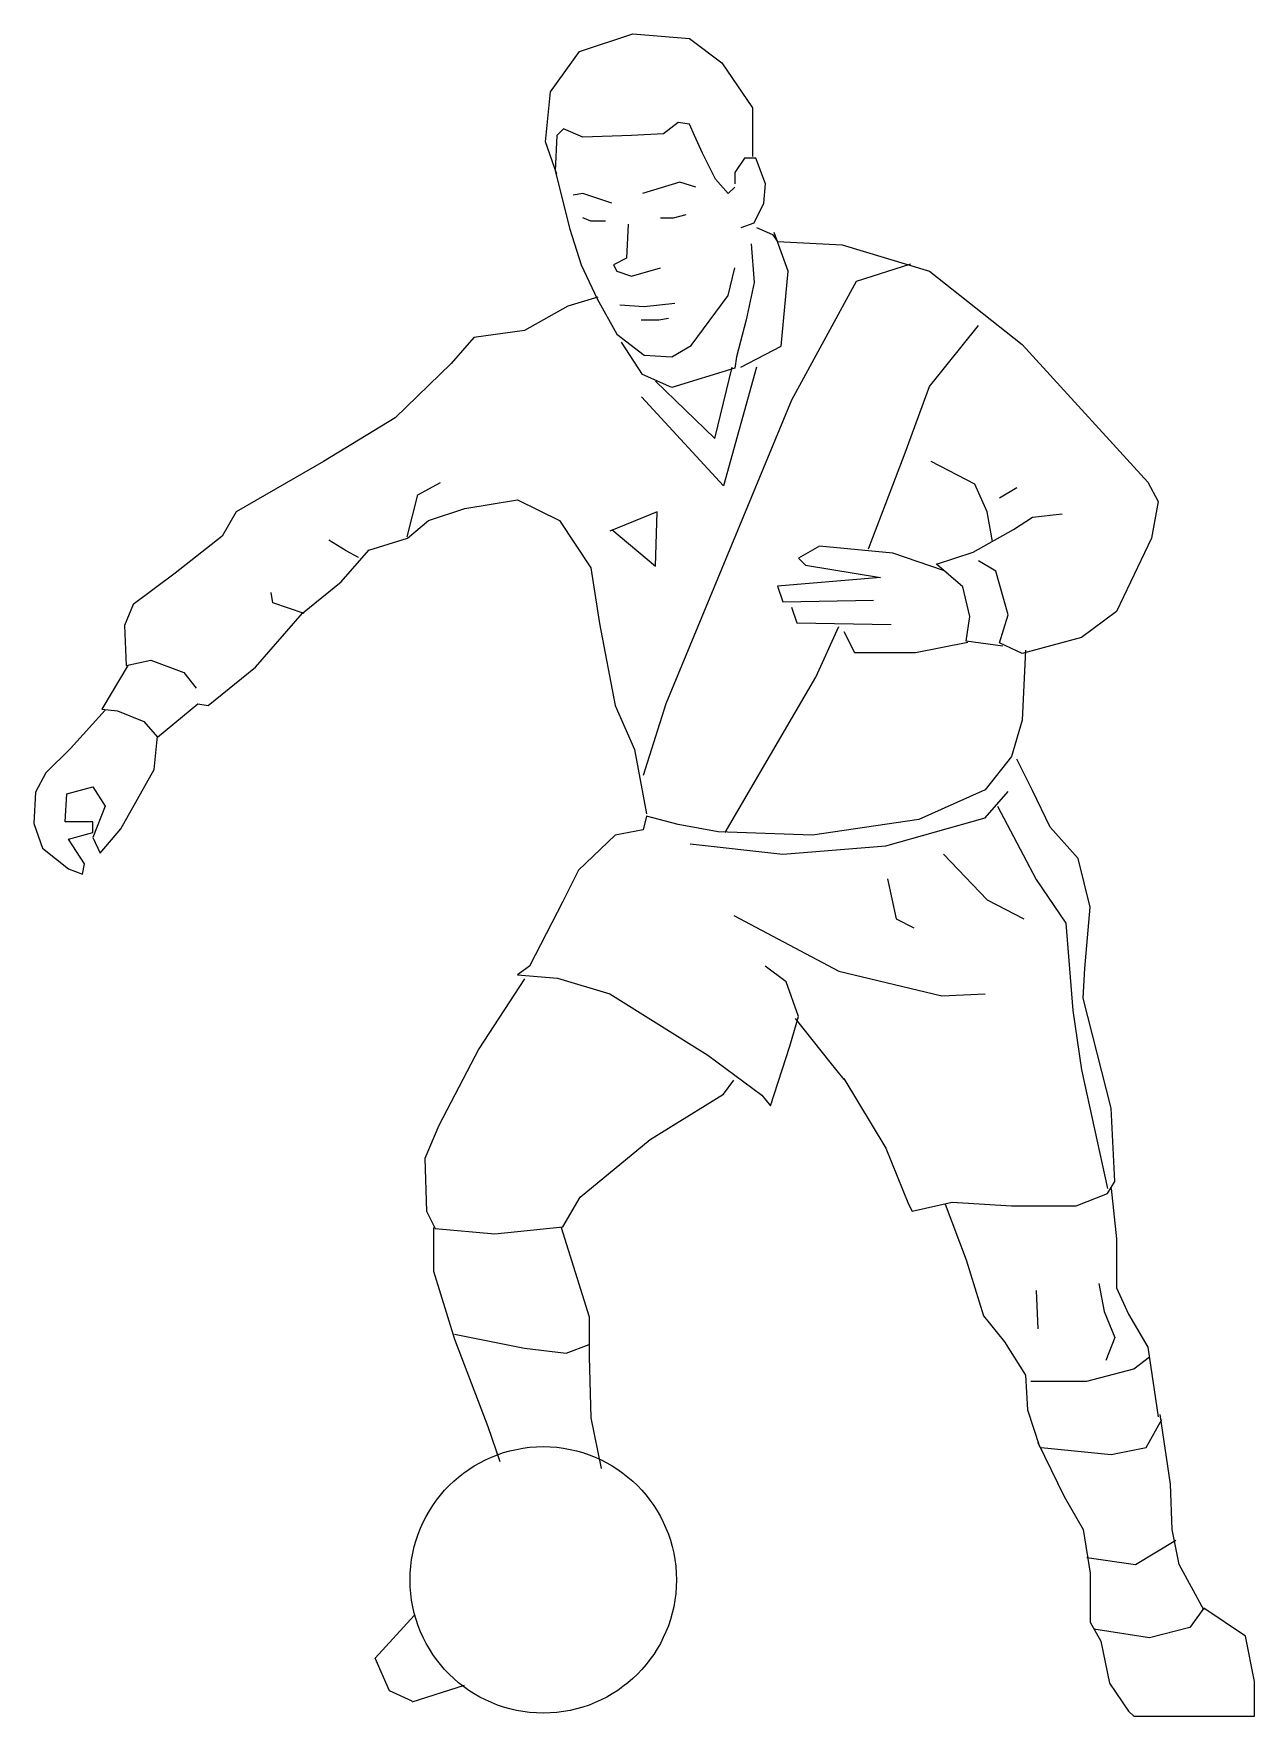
# Model space of a CAD drawing. Header units: millimetres. Extents: x 0.35 to 1.5, y 0 to 1.58.
import ezdxf

# ---------------------------------------------------------------- set-up
doc = ezdxf.new("R2010")
doc.units = ezdxf.units.MM

msp = doc.modelspace()

# ---------------------------------------------------------------- linework, layer by layer
for p, q in [((0.8641, 1.5619), (0.9142, 1.5785)), ((0.9142, 1.5785), (0.9672, 1.574)), ((0.8369, 1.524), (0.8641, 1.5619)), ((0.9672, 1.574), (0.9976, 1.5513)), ((0.9976, 1.5513), (1.0264, 1.5089)), ((0.8323, 1.477), (0.8369, 1.524)), ((1.0264, 1.5089), (1.0264, 1.477)), ((0.8429, 1.4831), (0.8414, 1.4498)), ((0.849, 1.4892), (0.8429, 1.4831)), ((0.8672, 1.4816), (0.849, 1.4892)), ((0.9127, 1.4831), (0.8672, 1.4816)), ((0.943, 1.4846), (0.9127, 1.4831)), ((0.9566, 1.4952), (0.943, 1.4846)), ((0.9672, 1.4937), (0.9566, 1.4952)), ((0.9718, 1.4831), (0.9672, 1.4937)), ((0.9794, 1.4664), (0.9718, 1.4831)), ((0.8429, 1.4467), (0.8323, 1.477)), ((1.0264, 1.477), (1.0264, 1.4634)), ((0.9915, 1.4422), (0.9794, 1.4664)), ((1.0188, 1.4619), (1.0097, 1.4483)), ((1.0294, 1.4619), (1.0188, 1.4619)), ((1.0385, 1.4377), (1.0294, 1.4619)), ((0.8414, 1.4498), (0.855, 1.3952)), ((0.9581, 1.4392), (0.9233, 1.4286)), ((0.9733, 1.4346), (0.9581, 1.4392)), ((1.0036, 1.4286), (0.9915, 1.4422)), ((1.0097, 1.4483), (1.0097, 1.4377)), ((1.037, 1.4195), (1.0385, 1.4377)), ((0.8672, 1.4286), (0.8581, 1.427)), ((0.8945, 1.4195), (0.8672, 1.4286)), ((1.0097, 1.4346), (1.0036, 1.4286)), ((0.8748, 1.4028), (0.8672, 1.4058)), ((0.94, 1.4058), (0.9521, 1.4058)), ((0.9521, 1.4058), (0.9642, 1.4089)), ((1.0279, 1.4013), (1.037, 1.4195)), ((0.855, 1.3952), (0.8657, 1.3619)), ((0.8884, 1.4028), (0.8748, 1.4028)), ((0.9096, 1.3998), (0.9081, 1.368)), ((1.0158, 1.3967), (1.0279, 1.4013)), ((1.0302, 1.3969), (1.0449, 1.3903)), ((1.0449, 1.3903), (1.0498, 1.3838)), ((1.0597, 1.356), (1.0466, 1.392)), ((1.0249, 1.3816), (1.0279, 1.3452)), ((1.0498, 1.3838), (1.1104, 1.3805)), ((1.1104, 1.3805), (1.1923, 1.356)), ((0.8657, 1.3619), (0.8808, 1.3301)), ((0.9081, 1.368), (0.896, 1.3619)), ((0.896, 1.3619), (0.899, 1.3558)), ((0.9127, 1.3513), (0.94, 1.3589)), ((1.0036, 1.3331), (1.0097, 1.3589)), ((1.1743, 1.3625), (1.1235, 1.3461)), ((0.899, 1.3558), (0.9127, 1.3513)), ((1.0279, 1.3452), (1.0203, 1.3104)), ((1.0531, 1.2856), (1.0597, 1.356)), ((1.1235, 1.3461), (1.0629, 1.2349)), ((1.1923, 1.356), (1.2791, 1.2872)), ((0.8812, 1.3314), (0.8533, 1.3232)), ((0.8808, 1.3301), (0.899, 1.2968)), ((0.9536, 1.3255), (0.9248, 1.3225)), ((0.9688, 1.2862), (1.0036, 1.3331)), ((0.8533, 1.3232), (0.8124, 1.3003)), ((0.9248, 1.3225), (0.902, 1.324)), ((0.9218, 1.3104), (0.9384, 1.3104)), ((0.9384, 1.3104), (0.9475, 1.3119)), ((1.0203, 1.3104), (1.0112, 1.2755)), ((0.7649, 1.2938), (0.7436, 1.2692)), ((0.8124, 1.3003), (0.7649, 1.2938)), ((0.899, 1.2968), (0.9248, 1.2771)), ((1.1923, 1.2477), (1.2382, 1.305)), ((0.9233, 1.2589), (0.9036, 1.2892)), ((0.9506, 1.2755), (0.9688, 1.2862)), ((1.0155, 1.266), (1.0531, 1.2856)), ((1.2791, 1.2872), (1.397, 1.158)), ((0.7436, 1.2692), (0.6912, 1.2185)), ((0.9248, 1.2771), (0.9506, 1.2755)), ((1.0097, 1.2649), (0.9506, 1.2468)), ((0.9909, 1.1989), (1.0073, 1.266)), ((1.0302, 1.266), (0.9991, 1.1547)), ((1.0112, 1.2755), (1.0097, 1.2649)), ((0.9506, 1.2468), (0.9233, 1.2589)), ((0.9352, 1.2529), (0.9909, 1.1989)), ((1.1694, 1.1856), (1.1923, 1.2477)), ((0.9991, 1.1547), (0.9221, 1.2382)), ((1.0629, 1.2349), (0.945, 0.9502)), ((0.6912, 1.2185), (0.6241, 1.1776)), ((1.1514, 1.1381), (1.1694, 1.1856)), ((0.6241, 1.1776), (0.5422, 1.1302)), ((1.2349, 1.1563), (1.1939, 1.1776)), ((0.7125, 1.1462), (0.7338, 1.1577)), ((1.2463, 1.1302), (1.2349, 1.1563)), ((1.2578, 1.1433), (1.2742, 1.1531)), ((1.397, 1.158), (1.4068, 1.14)), ((0.7026, 1.1069), (0.7125, 1.1462)), ((0.7567, 1.1334), (0.8059, 1.1416)), ((0.8059, 1.1416), (0.8452, 1.122)), ((1.135, 1.0956), (1.1514, 1.1381)), ((1.4068, 1.14), (1.4003, 1.1056)), ((0.5422, 1.1302), (0.5291, 1.1073)), ((0.7027, 1.1056), (0.7224, 1.122)), ((0.7224, 1.122), (0.7567, 1.1334)), ((0.8452, 1.122), (0.8746, 1.0778)), ((0.9369, 1.1302), (0.8926, 1.1122)), ((0.9352, 1.0794), (0.9369, 1.1302)), ((1.2513, 1.1024), (1.2463, 1.1302)), ((1.2709, 1.1138), (1.2889, 1.1253)), ((1.2889, 1.1253), (1.3167, 1.1285)), ((0.5291, 1.1073), (0.4849, 1.0729)), ((0.6667, 1.0942), (0.7027, 1.1056)), ((0.8943, 1.1138), (0.9352, 1.0794)), ((1.2332, 1.0925), (1.2709, 1.1138)), ((1.4003, 1.1056), (1.3675, 1.0369)), ((0.6453, 1.0938), (0.629, 1.1037)), ((0.6405, 1.0647), (0.6667, 1.0942)), ((0.6568, 1.0873), (0.6453, 1.0938)), ((1.0891, 1.0982), (1.0695, 1.0867)), ((1.1579, 1.0916), (1.0891, 1.0982)), ((1.2054, 1.0753), (1.1579, 1.0916)), ((1.1989, 1.0811), (1.2332, 1.0925)), ((0.4849, 1.0729), (0.4456, 1.0435)), ((0.8746, 1.0778), (0.8828, 1.0255)), ((1.0695, 1.0867), (1.076, 1.0802)), ((1.076, 1.0802), (1.1464, 1.0687)), ((1.2234, 1.0598), (1.1989, 1.0811)), ((1.2545, 1.0745), (1.2382, 1.0844)), ((1.266, 1.0336), (1.2545, 1.0745)), ((0.6045, 1.0353), (0.6405, 1.0647)), ((1.1464, 1.0687), (1.0498, 1.0605)), ((1.0498, 1.0605), (1.0547, 1.0458)), ((1.23, 1.032), (1.2234, 1.0598)), ((0.4456, 1.0435), (0.4374, 1.0238)), ((0.5766, 1.0448), (0.5749, 1.0546)), ((0.606, 1.0349), (0.5766, 1.0448)), ((1.0547, 1.0458), (1.1399, 1.0474)), ((0.5602, 0.9846), (0.6045, 1.0353)), ((0.8828, 1.0255), (0.8976, 0.9486)), ((1.0629, 1.0409), (1.0678, 1.0262)), ((1.0678, 1.0262), (1.1563, 1.0245)), ((1.2267, 1.0091), (1.23, 1.032)), ((1.2578, 1.0075), (1.266, 1.0336)), ((1.3675, 1.0369), (1.3348, 1.0124)), ((0.4374, 1.0238), (0.4391, 0.9862)), ((1.0858, 0.9754), (1.1071, 1.0229)), ((1.112, 1.018), (1.1219, 0.9984)), ((1.3348, 1.0124), (1.2791, 0.9976)), ((1.1219, 0.9984), (1.1792, 0.9984)), ((1.1792, 0.9984), (1.2283, 1.0082)), ((1.2611, 1.0042), (1.2267, 1.0091)), ((1.2791, 0.9976), (1.2578, 1.0075)), ((1.2823, 1.0006), (1.279, 0.9351)), ((0.4407, 0.9862), (0.4162, 0.9453)), ((0.4391, 0.9862), (0.462, 0.9911)), ((0.462, 0.9911), (0.4931, 0.9796)), ((0.4931, 0.9796), (0.5046, 0.9649)), ((0.516, 0.9486), (0.5602, 0.9846)), ((1.0007, 0.8298), (1.0858, 0.9754)), ((0.4685, 0.9191), (0.5062, 0.9502)), ((0.5062, 0.9502), (0.516, 0.9486)), ((0.8976, 0.9486), (0.9156, 0.9076)), ((0.945, 0.9502), (0.9238, 0.8831)), ((0.4194, 0.9444), (0.3867, 0.9084)), ((0.4162, 0.9453), (0.4309, 0.9436)), ((0.4309, 0.9436), (0.4555, 0.9338)), ((0.4555, 0.9338), (0.4685, 0.9191)), ((1.279, 0.9351), (1.2692, 0.9008)), ((0.4653, 0.8887), (0.4685, 0.9198)), ((0.3867, 0.9084), (0.3637, 0.8855)), ((0.9156, 0.9076), (0.927, 0.8471)), ((1.2692, 0.9008), (1.2446, 0.8697)), ((0.3637, 0.8855), (0.3539, 0.8675)), ((0.4341, 0.8331), (0.4653, 0.8887)), ((1.2889, 0.8691), (1.2742, 0.8985)), ((0.3834, 0.8658), (0.4079, 0.8724)), ((0.4079, 0.8724), (0.4194, 0.8544)), ((1.2446, 0.8697), (1.2152, 0.8566)), ((1.2446, 0.8435), (1.2659, 0.8681)), ((1.3053, 0.8347), (1.2889, 0.8691)), ((0.3539, 0.8675), (0.3523, 0.838)), ((0.3817, 0.8396), (0.3834, 0.8658)), ((0.4194, 0.8544), (0.4079, 0.8249)), ((1.2152, 0.8566), (1.1824, 0.8419)), ((1.2561, 0.8544), (1.2922, 0.7857)), ((0.3523, 0.838), (0.3605, 0.8151)), ((0.4079, 0.8396), (0.3817, 0.8396)), ((0.4079, 0.8298), (0.4079, 0.8396)), ((0.927, 0.8451), (0.9237, 0.8321)), ((0.9565, 0.837), (0.927, 0.8451)), ((0.9941, 0.8304), (0.9565, 0.837)), ((1.1824, 0.8419), (1.0825, 0.8272)), ((1.1513, 0.8173), (1.2446, 0.8435)), ((0.385, 0.8233), (0.4079, 0.8298)), ((0.3998, 0.8004), (0.385, 0.8233)), ((0.4079, 0.8249), (0.4145, 0.8102)), ((0.4145, 0.8102), (0.4341, 0.8331)), ((0.8975, 0.8272), (0.8631, 0.7944)), ((0.9237, 0.8321), (0.8975, 0.8272)), ((1.0825, 0.8272), (0.9941, 0.8304)), ((1.3315, 0.8053), (1.3053, 0.8347)), ((0.3605, 0.8151), (0.385, 0.7955)), ((0.9679, 0.819), (1.0547, 0.8092)), ((1.0547, 0.8092), (1.1513, 0.8173)), ((1.2053, 0.8092), (1.2463, 0.7666)), ((1.3429, 0.7595), (1.3315, 0.8053)), ((0.385, 0.7955), (0.3981, 0.7906)), ((0.3981, 0.7906), (0.3998, 0.8004)), ((0.8631, 0.7944), (0.8484, 0.765)), ((1.1529, 0.7862), (1.1611, 0.7486)), ((1.2922, 0.7857), (1.32, 0.7447)), ((0.8484, 0.765), (0.8173, 0.7044)), ((1.2463, 0.7666), (1.2807, 0.7486)), ((1.338, 0.7022), (1.3429, 0.7595)), ((1.0088, 0.7519), (1.1071, 0.6995)), ((1.1611, 0.7486), (1.1775, 0.7404)), ((1.32, 0.7447), (1.3266, 0.6629)), ((0.8173, 0.7044), (0.8058, 0.6963)), ((0.8058, 0.6963), (0.8435, 0.693)), ((1.058, 0.6897), (1.0383, 0.7044)), ((1.1071, 0.6995), (1.2037, 0.6766)), ((1.3364, 0.6744), (1.338, 0.7022)), ((0.8124, 0.6924), (0.7698, 0.6269)), ((0.8435, 0.693), (0.8926, 0.6783)), ((1.0694, 0.657), (1.058, 0.6897)), ((0.8926, 0.6783), (0.9843, 0.621)), ((1.2037, 0.6766), (1.2446, 0.6783)), ((1.3266, 0.6629), (1.3347, 0.6073)), ((1.3626, 0.5713), (1.3364, 0.6744)), ((1.0612, 0.6292), (1.0694, 0.657)), ((1.0662, 0.6554), (1.0989, 0.6144)), ((0.7698, 0.6269), (0.7322, 0.555)), ((0.9843, 0.621), (1.035, 0.5834)), ((1.0432, 0.5735), (1.0612, 0.6292)), ((1.0989, 0.6144), (1.112, 0.5981)), ((1.3347, 0.6073), (1.3593, 0.496)), ((0.9303, 0.5419), (0.9991, 0.5844)), ((0.9991, 0.5844), (1.0089, 0.5975)), ((1.112, 0.5991), (1.1513, 0.5337)), ((1.035, 0.5834), (1.0432, 0.5735)), ((1.3659, 0.5026), (1.3626, 0.5713)), ((0.7322, 0.555), (0.7191, 0.5239)), ((0.8648, 0.4879), (0.9303, 0.5419)), ((0.7191, 0.5239), (0.7207, 0.4748)), ((1.1513, 0.5337), (1.1726, 0.4813)), ((1.3298, 0.4797), (1.3593, 0.4911)), ((1.3593, 0.4911), (1.3659, 0.5026)), ((1.3626, 0.496), (1.3675, 0.4486)), ((0.7207, 0.4748), (0.7289, 0.4584)), ((0.8484, 0.4601), (0.8648, 0.4879)), ((1.1726, 0.4813), (1.1759, 0.4748)), ((1.1759, 0.4748), (1.2136, 0.483)), ((1.207, 0.4813), (1.2267, 0.429)), ((1.2136, 0.483), (1.2692, 0.4797)), ((1.2692, 0.4797), (1.3298, 0.4797)), ((0.7273, 0.4592), (0.7273, 0.4183)), ((0.7289, 0.4584), (0.7846, 0.4535)), ((0.7846, 0.4535), (0.8484, 0.4601)), ((0.8468, 0.4592), (0.873, 0.3757)), ((1.3675, 0.4486), (1.3675, 0.4028)), ((1.2267, 0.429), (1.243, 0.3766)), ((0.7273, 0.4183), (0.7469, 0.3545)), ((1.2922, 0.4003), (1.2938, 0.3643)), ((1.3511, 0.4068), (1.356, 0.3807)), ((1.3675, 0.4028), (1.3789, 0.3782)), ((1.356, 0.3807), (1.3659, 0.3561)), ((0.873, 0.3757), (0.873, 0.3381)), ((1.243, 0.3766), (1.2627, 0.3521)), ((1.3789, 0.3782), (1.397, 0.3472)), ((0.7469, 0.3594), (0.8124, 0.3463)), ((0.7469, 0.3545), (0.778, 0.2727)), ((0.8517, 0.3414), (0.873, 0.3496)), ((1.2627, 0.3521), (1.2823, 0.321)), ((1.3659, 0.3561), (1.3577, 0.3348)), ((1.397, 0.3472), (1.4068, 0.2817)), ((0.8124, 0.3463), (0.8517, 0.3414)), ((0.873, 0.3381), (0.8746, 0.2808)), ((1.3839, 0.3267), (1.3986, 0.3381)), ((1.2823, 0.321), (1.284, 0.2883)), ((1.3397, 0.3152), (1.3839, 0.3267)), ((1.2873, 0.3152), (1.3397, 0.3152)), ((1.284, 0.2883), (1.2954, 0.2539)), ((1.4183, 0.2187), (1.4084, 0.2841)), ((0.778, 0.2727), (0.7895, 0.2399)), ((0.8746, 0.2808), (0.8844, 0.2334)), ((1.3953, 0.253), (1.4101, 0.2792)), ((1.2938, 0.2579), (1.3184, 0.2072)), ((1.2971, 0.253), (1.3626, 0.2465)), ((1.3626, 0.2465), (1.3953, 0.253)), ((1.3184, 0.2072), (1.3364, 0.1761)), ((1.4199, 0.1761), (1.4183, 0.2187)), ((1.3364, 0.1761), (1.3429, 0.1352)), ((1.4264, 0.1434), (1.4199, 0.1761)), ((1.3855, 0.1434), (1.4232, 0.1663)), ((1.3397, 0.15), (1.3855, 0.1434)), ((1.4494, 0.1009), (1.4264, 0.1434)), ((1.3429, 0.1352), (1.3429, 0.0894)), ((0.6726, 0.0555), (0.709, 0.0956)), ((1.4494, 0.1025), (1.4363, 0.0845)), ((1.4887, 0.0763), (1.4494, 0.1025)), ((1.3429, 0.0894), (1.3528, 0.0714)), ((1.3986, 0.0747), (1.3462, 0.0829)), ((1.4363, 0.0845), (1.3986, 0.0747)), ((1.3528, 0.0714), (1.3609, 0.0321)), ((1.4969, 0.0338), (1.4887, 0.0763)), ((0.686, 0.0249), (0.6726, 0.0555)), ((1.3609, 0.0321), (1.379, 0.006)), ((1.4969, 0.0011), (1.4969, 0.0338)), ((0.7071, 0.0154), (0.686, 0.0249)), ((0.7072, 0.0146), (0.7563, 0.0302)), ((1.379, 0.006), (1.3839, 0.0011)), ((1.3839, 0.0011), (1.4969, 0.0011))]:
    msp.add_line(p, q)
msp.add_circle((0.8301, 0.129), 0.1249)

doc.saveas('drawing.dxf')
